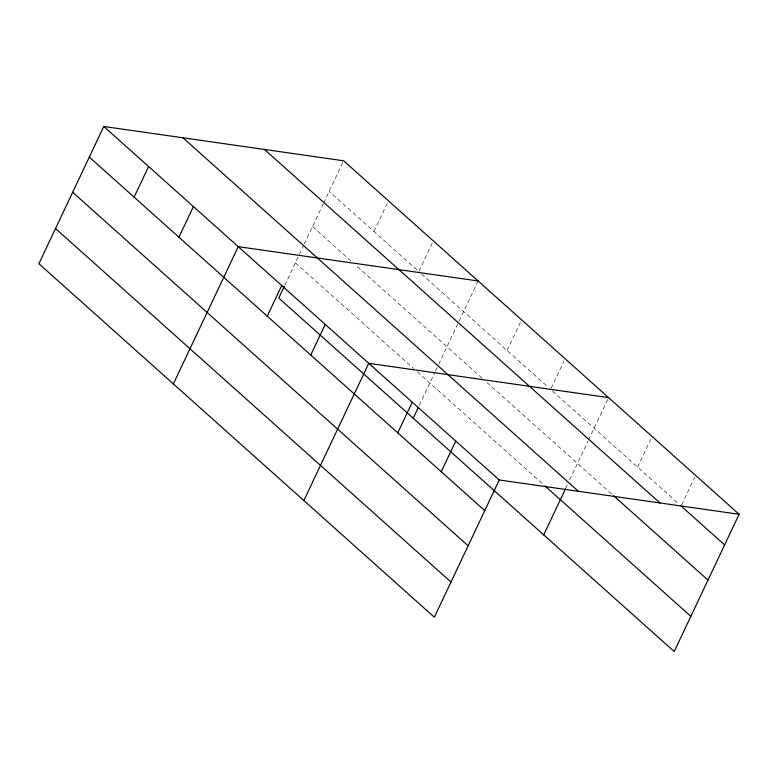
<?xml version="1.0" encoding="UTF-8"?>
<svg xmlns="http://www.w3.org/2000/svg" width="778" height="778" viewBox="0 0 778 778"><rect width="100%" height="100%" fill="white"/><g stroke="black" fill="none" stroke-linecap="round" stroke-linejoin="round"><path stroke-width="0.58" stroke-dasharray="3.89 2.92" d="M284.806 285.234L303.702 245.264M304.217 244.175L323.113 204.206M323.619 203.136L343.643 160.774M373.975 231.474L388.455 200.841M432.247 243.086L418.797 271.541L329.162 191.407M419.264 405.426L435.038 372.049M435.563 370.95L438.15 365.466M438.675 364.367L478.1 280.965M507.11 350.489L521.6 319.855M551.135 388.28L564.06 360.924M565.538 488.71L567.619 484.315M569.69 479.919L588.071 441.058M588.576 439.988L608.6 397.626M637.62 467.15L652.1 436.507M681.635 504.941L694.569 477.585M421.481 273.944L547.897 386.948M552.429 390.994L678.397 503.599M312.523 226.593L351.967 261.855M357.345 266.659L482.331 378.38M486.863 382.436L612.831 495.041M295.387 262.847L413.711 368.616M417.3 371.816L543.132 484.305"/><path stroke-width="1.17" d="M739.1 514.277L343.643 160.774L103.785 126.464L38.9 263.723L434.357 617.226L499.243 479.968L739.1 514.277L674.215 651.536L278.757 298.032L284.301 286.304M134.117 197.165L148.598 166.521M178.94 237.222L193.421 206.588M173.358 383.914L238.233 246.655L478.1 280.965M267.253 316.179L281.743 285.536M310.753 355.06L325.243 324.426M303.858 500.565L368.743 363.316L608.6 397.626M397.762 432.831L412.243 402.197M413.215 418.224L418.253 407.565M441.262 471.721L455.743 441.087M543.715 534.885L565.538 488.71M681.12 506.031L724.619 544.921M264.491 149.454L659.948 502.958M613.735 495.849L707.99 580.106M182.937 137.784L578.394 491.297M544.94 485.929L690.854 616.351M103.785 126.464L499.243 479.968M89.295 157.098L484.762 510.611M72.665 192.283L468.123 545.796M55.53 228.537L450.987 582.041"/></g></svg>
